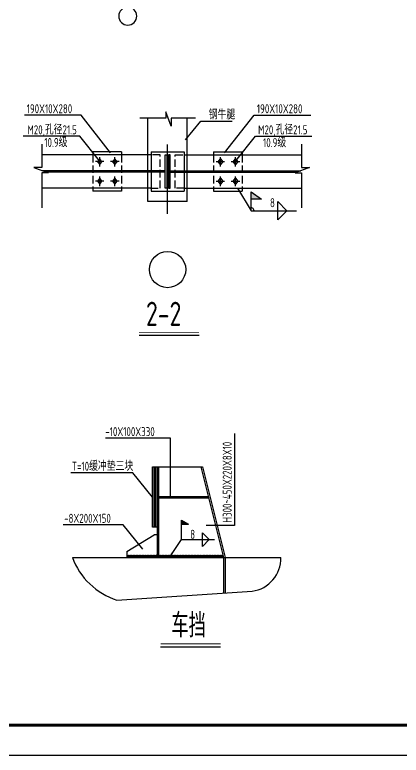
# Model space of a CAD drawing. Extents: x 9539573 to 9710259, y 1656270 to 2510207.
# Drawn here: x 9649505 to 9668707, y 2064945 to 2101765 of the extents above; entities that cross this region are included whole.
import ezdxf
from ezdxf.enums import TextEntityAlignment as Align

# ---------------------------------------------------------------- set-up
doc = ezdxf.new("R2010")
doc.units = 0
doc.header["$LTSCALE"] = 1000
doc.header["$MEASUREMENT"] = 0
doc.linetypes.add('DASH', pattern=[0.35, 0.25, -0.1])
doc.layers.get('0').update_dxf_attribs({"linetype": 'CONTINUOUS'})
for name, color, linetype in [('00-MS', 6, 'CONTINUOUS'), ('ADIM', 3, 'CONTINUOUS'), ('AXIS', 3, 'CONTINUOUS'), ('AXIS_TEXT', 7, 'CONTINUOUS'), ('DIM', 3, 'CONTINUOUS'), ('LAYER1', 7, 'CONTINUOUS'), ('PUB_TITLE', 4, 'CONTINUOUS'), ('TEXT', 7, 'CONTINUOUS'), ('THIN', 7, 'CONTINUOUS')]:
    doc.layers.add(name, color=color, linetype=linetype)
doc.styles.add('COMPLEX', font='COMPLEX')
doc.styles.add('hztxt', font='atssdeng.shx', dxfattribs={"width": 0.7, "height": 10, "bigfont": 'atssdchn.shx'})

# ---------------------------------------------------------------- blocks, each defined once
blk = doc.blocks.new('_AXISO')
blk.add_circle((0, 0), 0.5)
at = {"layer": 'AXIS_TEXT', "style": 'COMPLEX', "width": 1.041667}
blk.add_attdef('A', text='', height=0.56, dxfattribs=at).set_placement((-0.25, -0.28), (0.25, -0.28), align=Align.FIT)
blk = doc.blocks.new('A$C59744BDE')
at = {"layer": 'ADIM', "linetype": 'ByBlock'}
for p, q in [((0.75, 1.95), (0, 0.97)), ((0, 0.97), (0.75, 0)), ((1.5, 0.97), (0.75, 1.95)), ((0.75, 0), (1.5, 0.97))]:
    blk.add_line(p, q, dxfattribs=at)
blk = doc.blocks.new('32F1G53F4HF4H')
at = {"layer": 'DIM'}
blk.add_hatch(color=256, dxfattribs=at).paths.add_polyline_path([(6306769.6, 1860100.9), (6306769.6, 1860051.9), (6306837.5, 1860051.9)])
for p, q in [((6305766.2, 1860268.3), (6305766.2, 1860331)), ((6305866.1, 1860268.3), (6305866.1, 1860331)), ((6306566.1, 1860268.3), (6306566.1, 1860331)), ((6306666.1, 1860268.3), (6306666.1, 1860331)), ((6305794.1, 1860300.3), (6305738.2, 1860300.3)), ((6305894.1, 1860300.3), (6305838.1, 1860300.3)), ((6306538.1, 1860300.3), (6306594.1, 1860300.3)), ((6306638.1, 1860300.3), (6306694.1, 1860300.3)), ((6305794.1, 1860170.3), (6305738.2, 1860170.3)), ((6305766.2, 1860138.3), (6305766.2, 1860201)), ((6305894.1, 1860170.3), (6305838.1, 1860170.3)), ((6305866.1, 1860138.3), (6305866.1, 1860201)), ((6306538.1, 1860170.3), (6306594.1, 1860170.3)), ((6306566.1, 1860138.3), (6306566.1, 1860201)), ((6306638.1, 1860170.3), (6306694.1, 1860170.3)), ((6306666.1, 1860138.3), (6306666.1, 1860201))]:
    blk.add_line(p, q)
at = {"layer": '00-MS'}
for p, q in [((6306086.1, 1860035.3), (6306086.1, 1860588.7)), ((6306346.1, 1860035.3), (6306346.1, 1860588.7)), ((6305911.1, 1860365.3), (6305721.2, 1860365.3)), ((6305721.2, 1860365.3), (6305721.2, 1860345.3)), ((6305911.1, 1860365.3), (6305911.1, 1860345.3)), ((6306106.1, 1860365.3), (6306326.1, 1860365.3)), ((6306106.1, 1860365.3), (6306106.1, 1860105.3)), ((6306326.1, 1860365.3), (6306326.1, 1860105.3)), ((6306521.1, 1860365.3), (6306521.1, 1860345.3)), ((6306521.1, 1860365.3), (6306711.1, 1860365.3)), ((6306711.1, 1860365.3), (6306711.1, 1860345.3)), ((6306106.1, 1860345.3), (6305382.5, 1860345.3)), ((6306199.1, 1860345.3), (6306211.1, 1860345.3)), ((6306199.1, 1860125.3), (6306199.1, 1860345.3)), ((6306211.1, 1860345.3), (6306211.1, 1860125.3)), ((6306233.1, 1860345.3), (6306221.1, 1860345.3)), ((6306221.1, 1860345.3), (6306221.1, 1860125.3)), ((6306233.1, 1860125.3), (6306233.1, 1860345.3)), ((6306326.1, 1860345.3), (6307102.3, 1860345.3)), ((6306199.1, 1860239.3), (6305386.3, 1860239.3)), ((6306199.1, 1860231.3), (6305407.6, 1860231.3)), ((6306233.1, 1860239.3), (6307098.5, 1860239.3)), ((6306233.1, 1860231.3), (6307077.2, 1860231.3)), ((6306106.1, 1860125.3), (6305382.5, 1860125.3)), ((6305721.2, 1860125.3), (6305721.2, 1860105.3)), ((6305911.1, 1860125.3), (6305911.1, 1860105.3)), ((6306211.1, 1860125.3), (6306199.1, 1860125.3)), ((6306221.1, 1860125.3), (6306233.1, 1860125.3)), ((6306326.1, 1860125.3), (6307102.3, 1860125.3)), ((6306521.1, 1860125.3), (6306521.1, 1860105.3)), ((6306711.1, 1860125.3), (6306711.1, 1860105.3)), ((6305911.1, 1860105.3), (6305721.2, 1860105.3)), ((6306106.1, 1860105.3), (6306326.1, 1860105.3)), ((6306521.1, 1860105.3), (6306711.1, 1860105.3)), ((6306346.1, 1860035.3), (6306086.1, 1860035.3))]:
    blk.add_line(p, q, dxfattribs=at)
at = {"layer": '00-MS', "linetype": 'DASH', "ltscale": 0.2}
for p, q in [((6305721.2, 1860345.3), (6305721.2, 1860125.3)), ((6305911.1, 1860345.3), (6305911.1, 1860125.3)), ((6306166.1, 1860345.3), (6306103.1, 1860345.3)), ((6306166.1, 1860125.3), (6306166.1, 1860345.3)), ((6306266.1, 1860345.3), (6306326.1, 1860345.3)), ((6306266.1, 1860125.3), (6306266.1, 1860345.3)), ((6306521.1, 1860345.3), (6306521.1, 1860125.3)), ((6306711.1, 1860345.3), (6306711.1, 1860125.3)), ((6306103.1, 1860125.3), (6306166.1, 1860125.3)), ((6306326.1, 1860125.3), (6306266.1, 1860125.3))]:
    blk.add_line(p, q, dxfattribs=at)
at = {"layer": 'DIM'}
for p, q in [((6305642.9, 1860608.7), (6305267.8, 1860608.7)), ((6305838, 1860358.7), (6305642.9, 1860608.7)), ((6306594.2, 1860358.7), (6306789.3, 1860608.7)), ((6306789.3, 1860608.7), (6307164.5, 1860608.7)), ((6306334.3, 1860445.7), (6306436.3, 1860568.7)), ((6306436.3, 1860568.7), (6306644.9, 1860568.7)), ((6305634.5, 1860469), (6305259.4, 1860469)), ((6305764.9, 1860306.8), (6305634.5, 1860469)), ((6306667.3, 1860306.8), (6306797.7, 1860469)), ((6306797.7, 1860469), (6307172.9, 1860469)), ((6306216.1, 1859954.1), (6306216.1, 1860414.5)), ((6306680.1, 1860125), (6306706.4, 1860080.9)), ((6306680.1, 1860125), (6306769.6, 1859975.3)), ((6306769.6, 1859975.3), (6306769.6, 1860100.9)), ((6306769.6, 1860100.9), (6306837.5, 1860051.9)), ((6306837.5, 1860051.9), (6306769.6, 1860051.9)), ((6306947.1, 1859915.3), (6306947.1, 1860035.3)), ((6306947.1, 1860035.3), (6307007.1, 1859975.3)), ((6306769.6, 1859975.3), (6307070.8, 1859975.3)), ((6307007.1, 1859975.3), (6306947.1, 1859915.3))]:
    blk.add_line(p, q, dxfattribs=at)
blk.add_ellipse((6306769.6, 1859975.3), major_axis=(19.4, 0.1), ratio=1, start_param=-0.005328, end_param=2.104217, dxfattribs=at)
at = {"layer": 'LAYER1', "color": 3}
for p, q in [((6306205.3, 1860630), (6306205.3, 1860588.7)), ((6306240.7, 1860535.5), (6306205.3, 1860630)), ((6306205.3, 1860588.7), (6306033.1, 1860588.7)), ((6306240.7, 1860588.7), (6306240.7, 1860535.5)), ((6306401.6, 1860588.7), (6306240.7, 1860588.7)), ((6305382.5, 1860416.1), (6305382.5, 1860260.6)), ((6307102.3, 1860416.1), (6307102.3, 1860260.6)), ((6305329.3, 1860260.6), (6305423.9, 1860225.2)), ((6305382.5, 1860260.6), (6305329.3, 1860260.6)), ((6305382.5, 1860225.2), (6305382.5, 1859994.5)), ((6305423.9, 1860225.2), (6305382.5, 1860225.2)), ((6307155.5, 1860260.6), (6307060.9, 1860225.2)), ((6307060.9, 1860225.2), (6307102.3, 1860225.2)), ((6307102.3, 1860260.6), (6307155.5, 1860260.6)), ((6307102.3, 1860225.2), (6307102.3, 1859994.5))]:
    blk.add_line(p, q, dxfattribs=at)
at = {"layer": 'TEXT', "color": 3}
blk.add_line((6306027.6, 1859149.5), (6306424.9, 1859149.5), dxfattribs=at)
at = {"layer": 'TEXT', "color": 3, "const_width": 5}
blk.add_lwpolyline([(6306027.6, 1859169.4), (6306424.9, 1859169.4)], dxfattribs=at)
at = {"xscale": 19.99799693003297, "yscale": 19.9979969067499, "zscale": 19.99799689905347}
for p in [(6305751.2, 1860280.8), (6305851.1, 1860280.8), (6305751.2, 1860150.8), (6305851.1, 1860150.8)]:
    blk.add_blockref('A$C59744BDE', p, dxfattribs=at)
at = {"extrusion": (0, 0, -1), "xscale": 19.99799693003297, "yscale": 19.9979969067499, "zscale": -19.99799689905347}
for p in [(-6306581.1, 1860280.8), (-6306681.1, 1860280.8), (-6306581.1, 1860150.8), (-6306681.1, 1860150.8)]:
    blk.add_blockref('A$C59744BDE', p, dxfattribs=at)
at = {"layer": 'AXIS', "xscale": 239.9759631603956, "yscale": 239.9759628809988, "zscale": 239.9759627886416}
blk.add_blockref('_AXISO', (6306216.1, 1859584.7), dxfattribs=at)
at = {"layer": 'TEXT', "style": 'hztxt', "width": 0.75}
for s, height, p in [('190X10X280', 59.99, (6305282.1, 1860621.2)), ('190X10X280', 59.99, (6306807.5, 1860621.2)), ('钢牛腿', 59.99, (6306488.8, 1860581.2)), ('M20,孔径21.5', 59.99, (6305287.5, 1860481.5)), ('M20,孔径21.5', 59.99, (6306815.9, 1860481.5)), ('10.9级', 59.99, (6305398.9, 1860397.5)), ('10.9级', 59.99, (6306848.4, 1860396.3)), ('2-2', 159.98, (6306072.8, 1859211.5))]:
    blk.add_text(s, height=height, dxfattribs=at).set_placement(p)
blk.add_text('8', height=60, dxfattribs=at).set_placement((6306927.1, 1860028.3), align=Align.MIDDLE_RIGHT)
blk = doc.blocks.new('D1F534GG321')
blk.add_hatch(color=256).paths.add_polyline_path([(6271587.4, 1869932), (6271541.5, 1869957.9), (6271541.5, 1869932)])
at = {"color": 4}
for p, q in [((6271349.3, 1869910.3), (6271349.3, 1870310.3)), ((6271349.3, 1870310.3), (6271359.3, 1870310.3)), ((6271359.3, 1869910.3), (6271359.3, 1870310.3)), ((6271359.3, 1870310.3), (6271369.3, 1870310.3)), ((6271359.3, 1870310.3), (6271359.3, 1869910.3)), ((6271369.3, 1869910.3), (6271369.3, 1870310.3)), ((6271369.3, 1870310.3), (6271369.3, 1869910.3)), ((6271369.3, 1870310.3), (6271379.3, 1870310.3)), ((6271379.3, 1870310.3), (6271379.3, 1869910.3)), ((6271359.3, 1869910.3), (6271349.3, 1869910.3)), ((6271369.3, 1869910.3), (6271359.3, 1869910.3)), ((6271379.3, 1869910.3), (6271369.3, 1869910.3)), ((6270817.6, 1869710.3), (6272200, 1869710.3)), ((6271112.9, 1869428.2), (6272008.8, 1869486.3))]:
    blk.add_line(p, q, dxfattribs=at)
at = {"color": 6}
for p, q in [((6271379.3, 1870310.3), (6271379.3, 1869710.3)), ((6271379.3, 1870310.3), (6271679.3, 1870310.3)), ((6271389.3, 1870310.3), (6271389.3, 1869710.3)), ((6271669.3, 1870310.3), (6271819.3, 1869710.3)), ((6271679.3, 1870310.3), (6271829.3, 1869710.3))]:
    blk.add_line(p, q, dxfattribs=at)
at = {"color": 2}
for p, q in [((6271389.3, 1870115.3), (6271718, 1870115.3)), ((6271389.3, 1870105.3), (6271720.5, 1870105.3)), ((6271179.3, 1869750.3), (6271359.3, 1869860.3)), ((6271379.3, 1869860.3), (6271359.3, 1869860.3)), ((6271179.3, 1869750.3), (6271179.3, 1869710.3)), ((6271359.3, 1869710.3), (6271379.3, 1869730.3))]:
    blk.add_line(p, q, dxfattribs=at)
for p, q in [((6271541.5, 1869828.6), (6271541.5, 1869957.9)), ((6271541.5, 1869957.9), (6271587.4, 1869932)), ((6271541.5, 1869932), (6271587.4, 1869932)), ((6271179.3, 1869710.3), (6271192.5, 1869725.7)), ((6271179.3, 1869710.3), (6271359.3, 1869710.3)), ((6271183.3, 1869710.3), (6271196.5, 1869725.7)), ((6271187.3, 1869710.3), (6271200.5, 1869725.7)), ((6271191.3, 1869710.3), (6271204.5, 1869725.7)), ((6271195.3, 1869710.3), (6271208.5, 1869725.7)), ((6271199.3, 1869710.3), (6271212.5, 1869725.7)), ((6271203.3, 1869710.3), (6271216.5, 1869725.7)), ((6271207.3, 1869710.3), (6271220.5, 1869725.7)), ((6271211.3, 1869710.3), (6271224.5, 1869725.7)), ((6271215.3, 1869710.3), (6271228.5, 1869725.7)), ((6271219.3, 1869710.3), (6271232.5, 1869725.7)), ((6271223.3, 1869710.3), (6271236.5, 1869725.7)), ((6271227.3, 1869710.3), (6271240.5, 1869725.7)), ((6271231.3, 1869710.3), (6271244.5, 1869725.7)), ((6271235.3, 1869710.3), (6271248.6, 1869725.7)), ((6271239.3, 1869710.3), (6271252.6, 1869725.7)), ((6271243.3, 1869710.3), (6271256.6, 1869725.7)), ((6271247.3, 1869710.3), (6271260.6, 1869725.7)), ((6271251.3, 1869710.3), (6271264.6, 1869725.7)), ((6271255.3, 1869710.3), (6271268.6, 1869725.7)), ((6271259.3, 1869710.3), (6271272.6, 1869725.7)), ((6271263.3, 1869710.3), (6271276.6, 1869725.7)), ((6271267.3, 1869710.3), (6271280.6, 1869725.7)), ((6271271.3, 1869710.3), (6271284.6, 1869725.7)), ((6271275.3, 1869710.3), (6271288.6, 1869725.7)), ((6271279.3, 1869710.3), (6271292.6, 1869725.7)), ((6271283.3, 1869710.3), (6271296.6, 1869725.7)), ((6271287.3, 1869710.3), (6271300.6, 1869725.7)), ((6271291.3, 1869710.3), (6271304.6, 1869725.7)), ((6271295.3, 1869710.3), (6271308.6, 1869725.7)), ((6271299.3, 1869710.3), (6271312.6, 1869725.7)), ((6271303.3, 1869710.3), (6271316.6, 1869725.7)), ((6271307.3, 1869710.3), (6271320.6, 1869725.7)), ((6271311.3, 1869710.3), (6271324.6, 1869725.7)), ((6271315.3, 1869710.3), (6271328.6, 1869725.7)), ((6271319.3, 1869710.3), (6271332.6, 1869725.7)), ((6271323.3, 1869710.3), (6271336.6, 1869725.7)), ((6271327.3, 1869710.3), (6271340.6, 1869725.7)), ((6271331.3, 1869710.3), (6271344.6, 1869725.7)), ((6271335.3, 1869710.3), (6271348.6, 1869725.7)), ((6271339.3, 1869710.3), (6271352.6, 1869725.7)), ((6271343.3, 1869710.3), (6271356.6, 1869725.7)), ((6271347.3, 1869710.3), (6271360.6, 1869725.7)), ((6271351.3, 1869710.3), (6271364.6, 1869725.7)), ((6271355.3, 1869710.3), (6271368.6, 1869725.7)), ((6271359.3, 1869710.3), (6271372.6, 1869725.7)), ((6271363.3, 1869710.3), (6271376.6, 1869725.7)), ((6271367.3, 1869710.3), (6271380.6, 1869725.7)), ((6271371.3, 1869710.3), (6271384.6, 1869725.7)), ((6271375.3, 1869710.3), (6271388.6, 1869725.7)), ((6271379.3, 1869710.3), (6271392.6, 1869725.7)), ((6271383.3, 1869710.3), (6271396.6, 1869725.7)), ((6271387.3, 1869710.3), (6271400.6, 1869725.7)), ((6271391.3, 1869710.3), (6271404.6, 1869725.7)), ((6271395.3, 1869710.3), (6271408.6, 1869725.7)), ((6271399.3, 1869710.3), (6271412.6, 1869725.7)), ((6271403.3, 1869710.3), (6271416.6, 1869725.7)), ((6271407.3, 1869710.3), (6271420.6, 1869725.7)), ((6271411.3, 1869710.3), (6271424.6, 1869725.7)), ((6271415.3, 1869710.3), (6271428.6, 1869725.7)), ((6271419.3, 1869710.3), (6271432.6, 1869725.7)), ((6271423.3, 1869710.3), (6271436.6, 1869725.7)), ((6271427.3, 1869710.3), (6271440.6, 1869725.7)), ((6271431.3, 1869710.3), (6271444.6, 1869725.7)), ((6271435.3, 1869710.3), (6271448.6, 1869725.7)), ((6271439.3, 1869710.3), (6271452.6, 1869725.7)), ((6271443.3, 1869710.3), (6271456.6, 1869725.7)), ((6271447.3, 1869710.3), (6271460.6, 1869725.7)), ((6271451.3, 1869710.3), (6271464.6, 1869725.7)), ((6271455.3, 1869710.3), (6271468.6, 1869725.7)), ((6271459.3, 1869710.3), (6271472.6, 1869725.7)), ((6271463.3, 1869710.3), (6271476.6, 1869725.7)), ((6271467.3, 1869710.3), (6271480.6, 1869725.7)), ((6271471.3, 1869710.3), (6271484.6, 1869725.7)), ((6271475.3, 1869710.3), (6271488.6, 1869725.7)), ((6271479.3, 1869710.3), (6271492.6, 1869725.7)), ((6271483.3, 1869710.3), (6271496.6, 1869725.7)), ((6271487.3, 1869710.3), (6271500.6, 1869725.7)), ((6271491.3, 1869710.3), (6271504.6, 1869725.7)), ((6271495.3, 1869710.3), (6271508.6, 1869725.7)), ((6271499.3, 1869710.3), (6271512.6, 1869725.7)), ((6271503.3, 1869710.3), (6271516.6, 1869725.7)), ((6271507.3, 1869710.3), (6271520.6, 1869725.7)), ((6271511.3, 1869710.3), (6271524.6, 1869725.7)), ((6271515.3, 1869710.3), (6271528.6, 1869725.7)), ((6271519.3, 1869710.3), (6271532.6, 1869725.7)), ((6271523.3, 1869710.3), (6271536.6, 1869725.7)), ((6271527.3, 1869710.3), (6271540.6, 1869725.7)), ((6271531.3, 1869710.3), (6271544.6, 1869725.7)), ((6271535.3, 1869710.3), (6271548.6, 1869725.7)), ((6271539.3, 1869710.3), (6271552.6, 1869725.7)), ((6271543.3, 1869710.3), (6271556.6, 1869725.7)), ((6271547.3, 1869710.3), (6271560.6, 1869725.7)), ((6271551.3, 1869710.3), (6271564.6, 1869725.7)), ((6271555.3, 1869710.3), (6271568.6, 1869725.7)), ((6271559.3, 1869710.3), (6271572.6, 1869725.7)), ((6271563.3, 1869710.3), (6271576.6, 1869725.7)), ((6271567.3, 1869710.3), (6271580.6, 1869725.7)), ((6271571.3, 1869710.3), (6271584.6, 1869725.7)), ((6271575.3, 1869710.3), (6271588.6, 1869725.7)), ((6271579.3, 1869710.3), (6271592.6, 1869725.7)), ((6271583.3, 1869710.3), (6271596.6, 1869725.7)), ((6271587.3, 1869710.3), (6271600.6, 1869725.7)), ((6271591.3, 1869710.3), (6271604.6, 1869725.7)), ((6271595.3, 1869710.3), (6271608.6, 1869725.7)), ((6271599.3, 1869710.3), (6271612.6, 1869725.7)), ((6271603.3, 1869710.3), (6271616.6, 1869725.7)), ((6271607.3, 1869710.3), (6271620.6, 1869725.7)), ((6271611.3, 1869710.3), (6271624.6, 1869725.7)), ((6271615.3, 1869710.3), (6271628.6, 1869725.7)), ((6271619.3, 1869710.3), (6271632.6, 1869725.7)), ((6271623.3, 1869710.3), (6271636.6, 1869725.7)), ((6271627.3, 1869710.3), (6271640.6, 1869725.7)), ((6271631.3, 1869710.3), (6271644.6, 1869725.7)), ((6271635.3, 1869710.3), (6271648.6, 1869725.7)), ((6271639.3, 1869710.3), (6271652.6, 1869725.7)), ((6271643.3, 1869710.3), (6271656.6, 1869725.7)), ((6271647.3, 1869710.3), (6271660.6, 1869725.7)), ((6271651.3, 1869710.3), (6271664.6, 1869725.7)), ((6271655.3, 1869710.3), (6271668.6, 1869725.7)), ((6271659.3, 1869710.3), (6271672.6, 1869725.7)), ((6271663.3, 1869710.3), (6271676.6, 1869725.7)), ((6271667.3, 1869710.3), (6271680.6, 1869725.7)), ((6271671.3, 1869710.3), (6271684.6, 1869725.7)), ((6271675.3, 1869710.3), (6271688.6, 1869725.7)), ((6271679.3, 1869710.3), (6271692.6, 1869725.7)), ((6271683.3, 1869710.3), (6271696.6, 1869725.7)), ((6271687.3, 1869710.3), (6271700.6, 1869725.7)), ((6271691.3, 1869710.3), (6271704.6, 1869725.7)), ((6271695.3, 1869710.3), (6271708.6, 1869725.7)), ((6271699.3, 1869710.3), (6271712.6, 1869725.7)), ((6271703.3, 1869710.3), (6271716.6, 1869725.7)), ((6271707.3, 1869710.3), (6271720.6, 1869725.7)), ((6271711.3, 1869710.3), (6271724.6, 1869725.7)), ((6271715.3, 1869710.3), (6271728.6, 1869725.7)), ((6271719.3, 1869710.3), (6271732.6, 1869725.7)), ((6271723.3, 1869710.3), (6271736.6, 1869725.7)), ((6271727.3, 1869710.3), (6271740.6, 1869725.7)), ((6271731.3, 1869710.3), (6271744.6, 1869725.7)), ((6271735.3, 1869710.3), (6271748.6, 1869725.7)), ((6271739.3, 1869710.3), (6271752.6, 1869725.7)), ((6271743.3, 1869710.3), (6271756.6, 1869725.7)), ((6271747.3, 1869710.3), (6271760.6, 1869725.7)), ((6271751.3, 1869710.3), (6271764.6, 1869725.7)), ((6271755.3, 1869710.3), (6271768.6, 1869725.7)), ((6271759.3, 1869710.3), (6271772.6, 1869725.7)), ((6271763.3, 1869710.3), (6271776.6, 1869725.7)), ((6271767.3, 1869710.3), (6271780.6, 1869725.7)), ((6271771.3, 1869710.3), (6271784.6, 1869725.7)), ((6271775.3, 1869710.3), (6271788.6, 1869725.7)), ((6271779.3, 1869710.3), (6271792.6, 1869725.7)), ((6271783.3, 1869710.3), (6271796.6, 1869725.7)), ((6271787.3, 1869710.3), (6271800.6, 1869725.7)), ((6271791.3, 1869710.3), (6271804.6, 1869725.7)), ((6271795.3, 1869710.3), (6271808.6, 1869725.7)), ((6271799.3, 1869710.3), (6271812.6, 1869725.7)), ((6271803.3, 1869710.3), (6271815.7, 1869724.7)), ((6271807.3, 1869710.3), (6271816.6, 1869721.1)), ((6271811.3, 1869710.3), (6271817.5, 1869717.5)), ((6271815.3, 1869710.3), (6271818.4, 1869713.9)), ((6271819.3, 1869710.3), (6271819.3, 1869473.2)), ((6271829.3, 1869710.3), (6271829.3, 1869473.2))]:
    blk.add_line(p, q)
at = {"color": 4}
for centre, major_axis, ratio, start_param, end_param in [((6271164.8, 1869778.1), (-288, 275.1), 0.844684, 1.03254, 2.109052), ((6271977.7, 1869706.5), (-222.3, 0.2), 1, 1.711556, 3.159499)]:
    blk.add_ellipse(centre, major_axis=major_axis, ratio=ratio, start_param=start_param, end_param=end_param, dxfattribs=at)
at = {"layer": 'DIM'}
for p, q in [((6271891.8, 1870531.4), (6271891.8, 1869921.2)), ((6271467.3, 1870502), (6271036, 1870502)), ((6271467.3, 1870115.3), (6271467.3, 1870502)), ((6271218.9, 1870272.5), (6270808, 1870272.5)), ((6271349.3, 1870110.3), (6271218.9, 1870272.5)), ((6271153.8, 1869927.4), (6270756.3, 1869927.4)), ((6271284.2, 1869765.2), (6271153.8, 1869927.4)), ((6271891.8, 1869921.2), (6271704.4, 1869921.2))]:
    blk.add_line(p, q, dxfattribs=at)
at = {"layer": 'TEXT', "color": 3}
blk.add_line((6271402.1, 1869117.7), (6271799.4, 1869117.7), dxfattribs=at)
at = {"layer": 'TEXT', "color": 3, "const_width": 5}
blk.add_lwpolyline([(6271402.1, 1869137.7), (6271799.4, 1869137.7)], dxfattribs=at)
at = {"layer": 'THIN'}
for p, q in [((6271679.1, 1869873.6), (6271724.1, 1869828.6)), ((6271679.1, 1869783.6), (6271679.1, 1869873.6)), ((6271460.4, 1869710.3), (6271541.5, 1869828.6)), ((6271541.5, 1869828.6), (6271759.2, 1869828.6)), ((6271724.1, 1869828.6), (6271679.1, 1869783.6)), ((6271460.4, 1869710.3), (6271481.6, 1869741.2))]:
    blk.add_line(p, q, dxfattribs=at)
at = {"layer": 'TEXT', "style": 'hztxt', "width": 0.75}
for s, height, p in [('-10X100X330', 60.002, (6271035.7, 1870514.6)), ('T=10缓冲垫三块', 60, (6270814.6, 1870285.1)), ('-8X200X150', 60, (6270763, 1869939.9)), ('车挡', 159.98, (6271474, 1869179.8))]:
    blk.add_text(s, height=height, dxfattribs=at).set_placement(p)
blk.add_text('H300~450X220X8X10', height=60.002, rotation=90, dxfattribs=at).set_placement((6271873.6, 1869941.6))
blk.add_text('8', height=60, dxfattribs=at).set_placement((6271630.7, 1869863.8), align=Align.MIDDLE_RIGHT)
blk = doc.blocks.new('fd24g4f5h')
at = {"layer": 'AXIS', "xscale": -120, "yscale": 120, "zscale": 120}
blk.add_blockref('_AXISO', (9744904.1, 2108276.3, 1.4), dxfattribs=at)

msp = doc.modelspace()

# ---------------------------------------------------------------- linework, layer by layer
at = {"layer": 'PUB_TITLE'}
msp.add_lwpolyline([(9598809.4, 2064945), (9687909.4, 2064945), (9687909.4, 2127945), (9598809.4, 2127945)], close=True, dxfattribs=at)
at = {"layer": 'PUB_TITLE', "const_width": 150}
msp.add_lwpolyline([(9602559.4, 2066445), (9686409.4, 2066445), (9686409.4, 2126445), (9602559.4, 2126445)], close=True, dxfattribs=at)

# ---------------------------------------------------------------- block references
at = {"xscale": 7.5, "yscale": 7.5, "zscale": 7.5}
for name, p in [('fd24g4f5h', (-63431660.9, -13710370.3)), ('32F1G53F4HF4H', (-37639522.1, -11857790.3)), ('D1F534GG321', (-37378766.3, -11948049.3))]:
    msp.add_blockref(name, p, dxfattribs=at)

doc.saveas('drawing.dxf')
